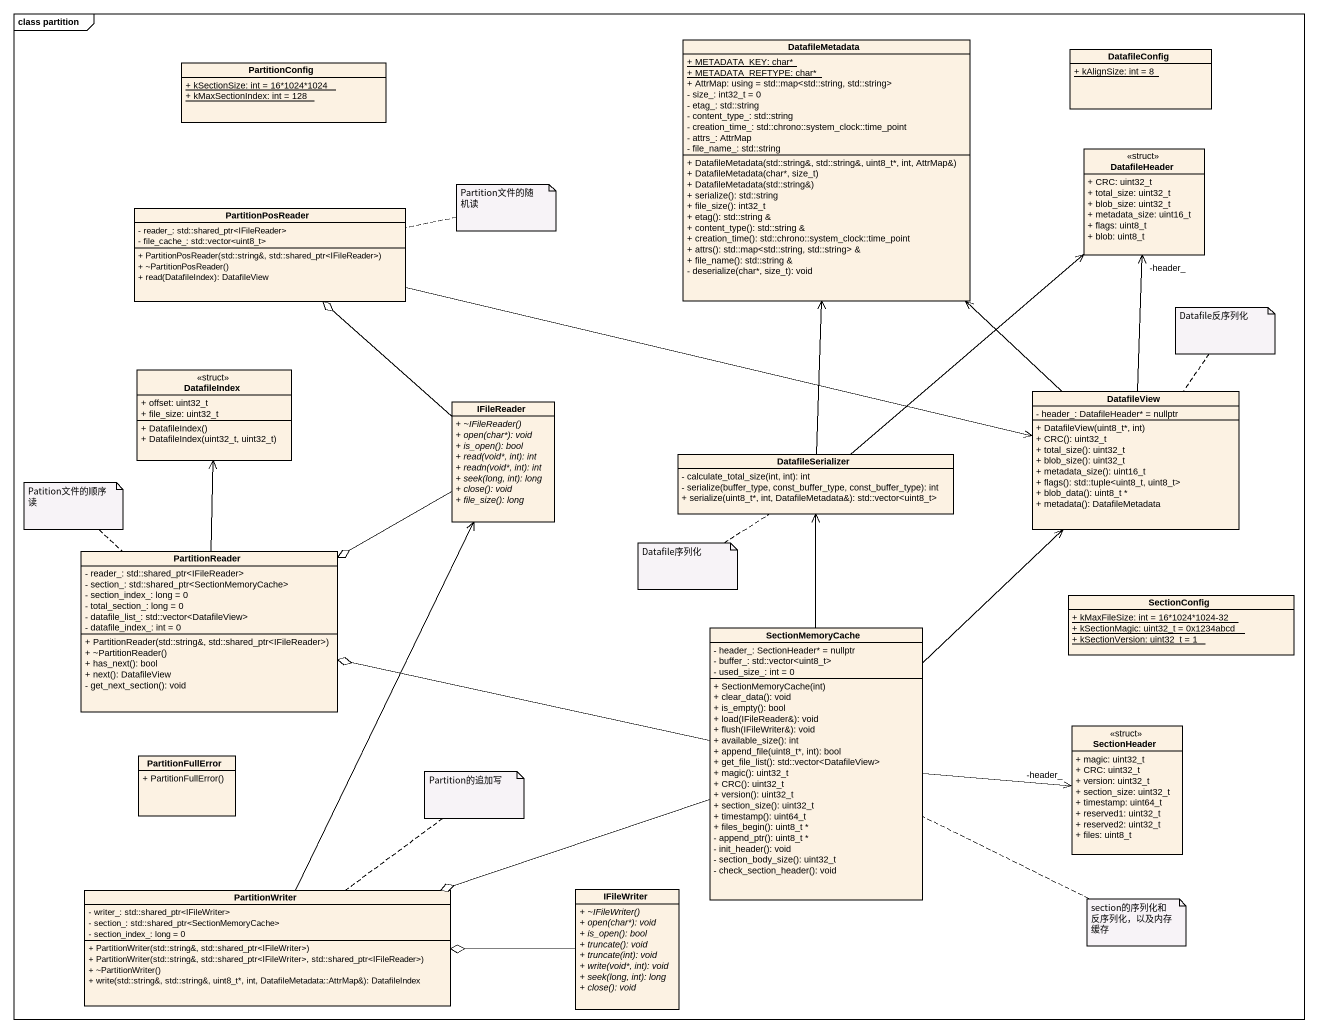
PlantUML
@startuml
mainframe class partition
hide circle
hide empty members
skinparam classAttributeIconSize 0
class DatafileMetadata {
  {static} + METADATA_KEY: char*
  {static} + METADATA_REFTYPE: char*
  + AttrMap: using = std::map<std::string, std::string>
  - size_: int32_t = 0
  - etag_: std::string
  - content_type_: std::string
  - creation_time_: std::chrono::system_clock::time_point
  - attrs_: AttrMap
  - file_name_: std::string
  + DatafileMetadata(std::string&, std::string&, uint8_t*, int, AttrMap&)
  + DatafileMetadata(char*, size_t)
  + DatafileMetadata(std::string&)
  + serialize(): std::string
  + file_size(): int32_t
  + etag(): std::string &
  + content_type(): std::string &
  + creation_time(): std::chrono::system_clock::time_point
  + attrs(): std::map<std::string, std::string> &
  + file_name(): std::string &
  - deserialize(char*, size_t): void
}
class DatafileConfig {
  {static} + kAlignSize: int = 8
}
class PartitionConfig {
  {static} + kSectionSize: int = 16*1024*1024
  {static} + kMaxSectionIndex: int = 128
}
class DatafileHeader <<struct>> {
  + CRC: uint32_t
  + total_size: uint32_t
  + blob_size: uint32_t
  + metadata_size: uint16_t
  + flags: uint8_t
  + blob: uint8_t
}
class PartitionPosReader {
  - reader_: std::shared_ptr<IFileReader>
  - file_cache_: std::vector<uint8_t>
  + PartitionPosReader(std::string&, std::shared_ptr<IFileReader>)
  + ~PartitionPosReader()
  + read(DatafileIndex): DatafileView
}
class DatafileIndex <<struct>> {
  + offset: uint32_t
  + file_size: uint32_t
  + DatafileIndex()
  + DatafileIndex(uint32_t, uint32_t)
}
class DatafileView {
  - header_: DatafileHeader* = nullptr
  + DatafileView(uint8_t*, int)
  + CRC(): uint32_t
  + total_size(): uint32_t
  + blob_size(): uint32_t
  + metadata_size(): uint16_t
  + flags(): std::tuple<uint8_t, uint8_t>
  + blob_data(): uint8_t *
  + metadata(): DatafileMetadata
}
class IFileReader {
  {abstract} + ~IFileReader()
  {abstract} + open(char*): void
  {abstract} + is_open(): bool
  {abstract} + read(void*, int): int
  {abstract} + readn(void*, int): int
  {abstract} + seek(long, int): long
  {abstract} + close(): void
  {abstract} + file_size(): long
}
class DatafileSerializer {
  - calculate_total_size(int, int): int
  - serialize(buffer_type, const_buffer_type, const_buffer_type): int
  + serialize(uint8_t*, int, DatafileMetadata&): std::vector<uint8_t>
}
class PartitionReader {
  - reader_: std::shared_ptr<IFileReader>
  - section_: std::shared_ptr<SectionMemoryCache>
  - section_index_: long = 0
  - total_section_: long = 0
  - datafile_list_: std::vector<DatafileView>
  - datafile_index_: int = 0
  + PartitionReader(std::string&, std::shared_ptr<IFileReader>)
  + ~PartitionReader()
  + has_next(): bool
  + next(): DatafileView
  - get_next_section(): void
}
class SectionMemoryCache {
  - header_: SectionHeader* = nullptr
  - buffer_: std::vector<uint8_t>
  - used_size_: int = 0
  + SectionMemoryCache(int)
  + clear_data(): void
  + is_empty(): bool
  + load(IFileReader&): void
  + flush(IFileWriter&): void
  + available_size(): int
  + append_file(uint8_t*, int): bool
  + get_file_list(): std::vector<DatafileView>
  + magic(): uint32_t
  + CRC(): uint32_t
  + version(): uint32_t
  + section_size(): uint32_t
  + timestamp(): uint64_t
  + files_begin(): uint8_t *
  - append_ptr(): uint8_t *
  - init_header(): void
  - section_body_size(): uint32_t
  - check_section_header(): void
}
class SectionConfig {
  {static} + kMaxFileSize: int = 16*1024*1024-32
  {static} + kSectionMagic: uint32_t = 0x1234abcd
  {static} + kSectionVersion: uint32_t = 1
}
class SectionHeader <<struct>> {
  + magic: uint32_t
  + CRC: uint32_t
  + version: uint32_t
  + section_size: uint32_t
  + timestamp: uint64_t
  + reserved1: uint32_t
  + reserved2: uint32_t
  + files: uint8_t
}
class PartitionFullError {
  + PartitionFullError()
}
class PartitionWriter {
  - writer_: std::shared_ptr<IFileWriter>
  - section_: std::shared_ptr<SectionMemoryCache>
  - section_index_: long = 0
  + PartitionWriter(std::string&, std::shared_ptr<IFileWriter>)
  + PartitionWriter(std::string&, std::shared_ptr<IFileWriter>, std::shared_ptr<IFileReader>)
  + ~PartitionWriter()
  + write(std::string&, std::string&, uint8_t*, int, DatafileMetadata::AttrMap&): DatafileIndex
}
class IFileWriter {
  {abstract} + ~IFileWriter()
  {abstract} + open(char*): void
  {abstract} + is_open(): bool
  {abstract} + truncate(): void
  {abstract} + truncate(int): void
  {abstract} + write(void*, int): void
  {abstract} + seek(long, int): long
  {abstract} + close(): void
}
PartitionPosReader -right-> DatafileView
DatafileView -up-> DatafileMetadata
DatafileView -up-> "-header_" DatafileHeader
IFileReader -up-o PartitionPosReader
IFileReader -left-o PartitionReader
DatafileSerializer -up-> DatafileMetadata
DatafileSerializer -up-> DatafileHeader
PartitionReader -up-> DatafileIndex
SectionMemoryCache -up-> DatafileView
SectionMemoryCache -up-> DatafileSerializer
SectionMemoryCache -left-o PartitionReader
SectionMemoryCache -right-> "-header_" SectionHeader
SectionMemoryCache -left-o PartitionWriter
PartitionWriter -up-> IFileReader
IFileWriter -left-o PartitionWriter
note right of PartitionPosReader : Partition文件的随机读
note top of DatafileView : Datafile反序列化
note top of PartitionReader : Patition文件的顺序读
note bottom of DatafileSerializer : Datafile序列化
note top of PartitionWriter : Partition的追加写
note right of SectionMemoryCache : section的序列化和反序列化，以及内存缓存
@enduml
